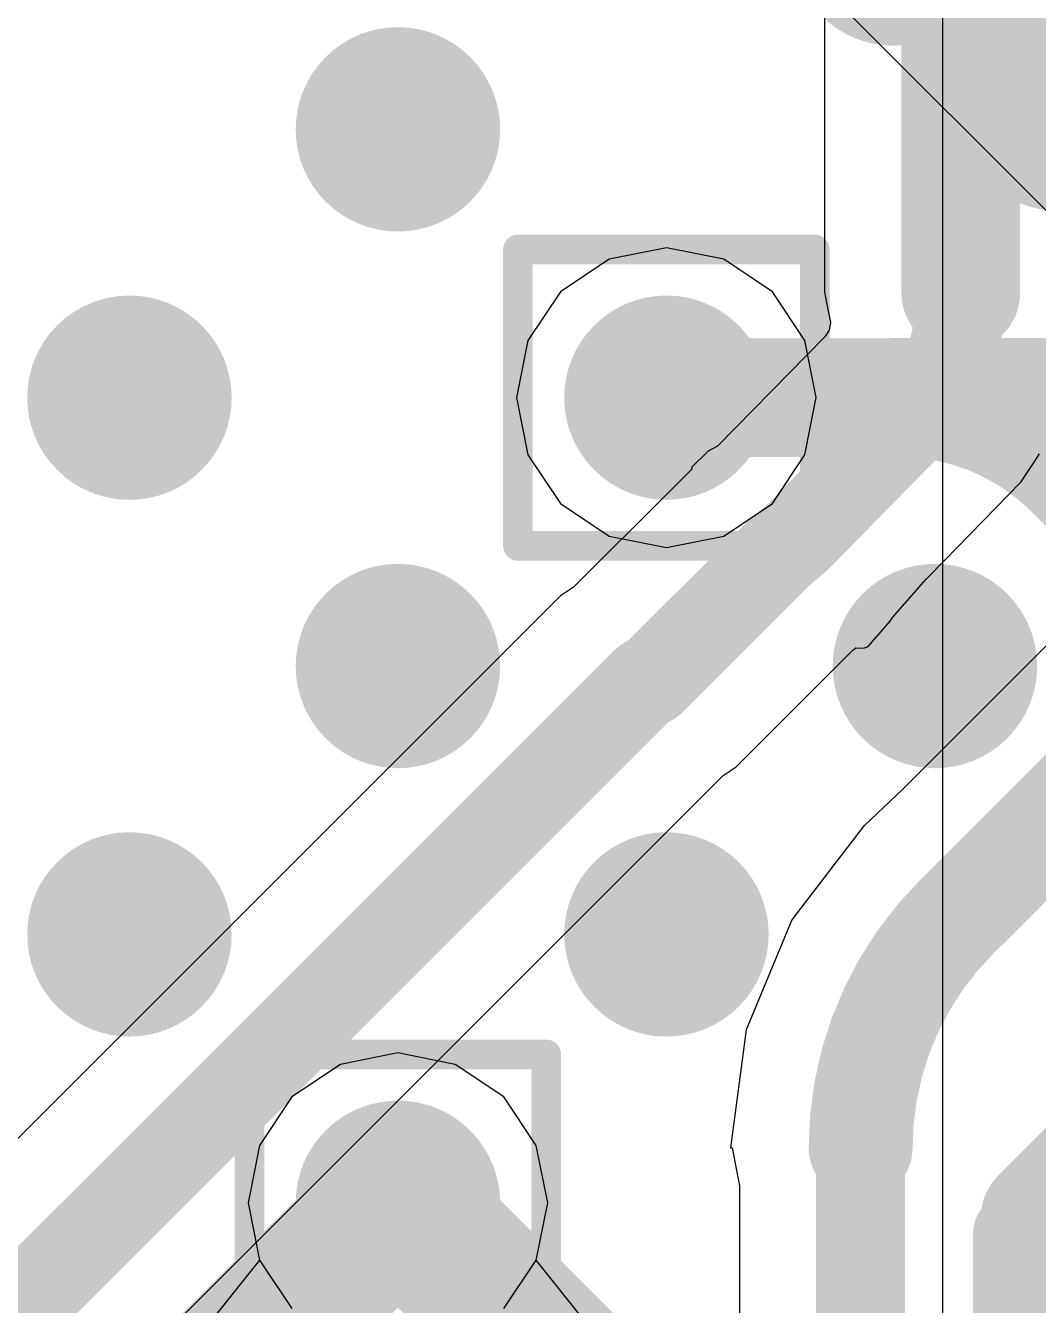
# Model space of a CAD drawing. Header units: inches. Extents: x -6 to 284, y -12 to 154.
# Drawn here: x 55.609 to 57.343, y 13.156 to 15.348 of the extents above; entities that cross this region are included whole.
import ezdxf

# ---------------------------------------------------------------- set-up
doc = ezdxf.new("R2010")
doc.units = ezdxf.units.IN
for name, color, linetype in [('Bottom Layer', 5, 'Continuous'), ('Bottom Overlay', 54, 'Continuous'), ('Bottom Paste', 16, 'Continuous'), ('Bottom Solder', 6, 'Continuous'), ('Drill Drawing', 1, 'Continuous'), ('GND-1', 16, 'Continuous'), ('GND-2', 90, 'Continuous'), ('GND-3', 216, 'Continuous'), ('GND-4', 54, 'Continuous'), ('PWR-1', 156, 'Continuous'), ('PWR-2', 130, 'Continuous'), ('Signal L1', 76, 'Continuous'), ('Signal L2', 6, 'Continuous'), ('Top Layer', 1, 'Continuous'), ('Top Paste', 8, 'Continuous'), ('Top Solder', 216, 'Continuous'), ('Via Holes', 16, 'Continuous')]:
    doc.layers.add(name, color=color, linetype=linetype)

# ---------------------------------------------------------------- blocks, each defined once
blk = doc.blocks.new('BGA_565_15_5_14_4__132')
at = {"layer": 'Top Layer'}
h = blk.add_hatch(color=1, dxfattribs=at)
edge = h.paths.add_edge_path()
edge.add_arc((-6.174999079999999, -2.27499926), 0.12499848, 0, 360)
h = blk.add_hatch(color=1, dxfattribs=at)
edge = h.paths.add_edge_path()
edge.add_arc((-5.52500038, -2.27499926), 0.12499848, 0, 360)
h = blk.add_hatch(color=1, dxfattribs=at)
edge = h.paths.add_edge_path()
edge.add_arc((-4.87499914, -2.27499926), 0.12499848, 0, 360)
h = blk.add_hatch(color=1, dxfattribs=at)
edge = h.paths.add_edge_path()
edge.add_arc((-7.00000124, -2.79999948), 0.12499848, 0, 360)
h = blk.add_hatch(color=1, dxfattribs=at)
edge = h.paths.add_edge_path()
edge.add_arc((-6.174999079999999, -2.9250005), 0.12499848, 0, 360)
h = blk.add_hatch(color=1, dxfattribs=at)
edge = h.paths.add_edge_path()
edge.add_arc((-5.52500038, -2.9250005), 0.12499848, 0, 360)
h = blk.add_hatch(color=1, dxfattribs=at)
edge = h.paths.add_edge_path()
edge.add_arc((-4.87499914, -2.9250005), 0.12499848, 0, 360)
h = blk.add_hatch(color=1, dxfattribs=at)
edge = h.paths.add_edge_path()
edge.add_arc((-6.174999079999999, -3.5749992), 0.12499848, 0, 360)
h = blk.add_hatch(color=1, dxfattribs=at)
edge = h.paths.add_edge_path()
edge.add_arc((-5.52500038, -3.5749992), 0.12499848, 0, 360)
at = {"layer": 'Top Paste'}
h = blk.add_hatch(color=8, dxfattribs=at)
edge = h.paths.add_edge_path()
edge.add_arc((-6.174999079999999, -2.27499926), 0.12499848, 0, 360)
h = blk.add_hatch(color=8, dxfattribs=at)
edge = h.paths.add_edge_path()
edge.add_arc((-5.52500038, -2.27499926), 0.12499848, 0, 360)
h = blk.add_hatch(color=8, dxfattribs=at)
edge = h.paths.add_edge_path()
edge.add_arc((-4.87499914, -2.27499926), 0.12499848, 0, 360)
h = blk.add_hatch(color=8, dxfattribs=at)
edge = h.paths.add_edge_path()
edge.add_arc((-7.00000124, -2.79999948), 0.12499848, 0, 360)
h = blk.add_hatch(color=8, dxfattribs=at)
edge = h.paths.add_edge_path()
edge.add_arc((-6.174999079999999, -2.9250005), 0.12499848, 0, 360)
h = blk.add_hatch(color=8, dxfattribs=at)
edge = h.paths.add_edge_path()
edge.add_arc((-5.52500038, -2.9250005), 0.12499848, 0, 360)
h = blk.add_hatch(color=8, dxfattribs=at)
edge = h.paths.add_edge_path()
edge.add_arc((-4.87499914, -2.9250005), 0.12499848, 0, 360)
h = blk.add_hatch(color=8, dxfattribs=at)
edge = h.paths.add_edge_path()
edge.add_arc((-6.174999079999999, -3.5749992), 0.12499848, 0, 360)
h = blk.add_hatch(color=8, dxfattribs=at)
edge = h.paths.add_edge_path()
edge.add_arc((-5.52500038, -3.5749992), 0.12499848, 0, 360)
at = {"layer": 'Top Solder'}
h = blk.add_hatch(color=216, dxfattribs=at)
edge = h.paths.add_edge_path()
edge.add_arc((-6.174999079999999, -2.27499926), 0.17499838, 0, 360)
h = blk.add_hatch(color=216, dxfattribs=at)
edge = h.paths.add_edge_path()
edge.add_arc((-5.52500038, -2.27499926), 0.17499838, 0, 360)
h = blk.add_hatch(color=216, dxfattribs=at)
edge = h.paths.add_edge_path()
edge.add_arc((-4.87499914, -2.27499926), 0.17499838, 0, 360)
h = blk.add_hatch(color=216, dxfattribs=at)
edge = h.paths.add_edge_path()
edge.add_arc((-7.00000124, -2.79999948), 0.17499838, 0, 360)
h = blk.add_hatch(color=216, dxfattribs=at)
edge = h.paths.add_edge_path()
edge.add_arc((-6.174999079999999, -2.9250005), 0.17499838, 0, 360)
h = blk.add_hatch(color=216, dxfattribs=at)
edge = h.paths.add_edge_path()
edge.add_arc((-5.52500038, -2.9250005), 0.17499838, 0, 360)
h = blk.add_hatch(color=216, dxfattribs=at)
edge = h.paths.add_edge_path()
edge.add_arc((-4.87499914, -2.9250005), 0.17499838, 0, 360)
h = blk.add_hatch(color=216, dxfattribs=at)
edge = h.paths.add_edge_path()
edge.add_arc((-7.00000124, -3.20000122), 0.17499838, 0, 360)
h = blk.add_hatch(color=216, dxfattribs=at)
edge = h.paths.add_edge_path()
edge.add_arc((-6.174999079999999, -3.5749992), 0.17499838, 0, 360)
h = blk.add_hatch(color=216, dxfattribs=at)
edge = h.paths.add_edge_path()
edge.add_arc((-5.52500038, -3.5749992), 0.17499838, 0, 360)
blk = doc.blocks.new('CAP_0201_B_361')
at = {"layer": 'Bottom Layer'}
for points in [[(-0.44999656, 0.1499997), (-0.14999716, 0.1499997), (-0.14999716, -0.1499997), (-0.44999656, -0.1499997)], [(0.14999716, 0.1499997), (0.44999656, 0.1499997), (0.44999656, -0.1499997), (0.14999716, -0.1499997)]]:
    blk.add_hatch(color=5, dxfattribs=at).paths.add_polyline_path(points)
at = {"layer": 'Bottom Paste'}
for points in [[(-0.44999656, 0.1499997), (-0.14999716, 0.1499997), (-0.14999716, -0.1499997), (-0.44999656, -0.1499997)], [(0.14999716, 0.1499997), (0.44999656, 0.1499997), (0.44999656, -0.1499997), (0.14999716, -0.1499997)]]:
    blk.add_hatch(color=16, dxfattribs=at).paths.add_polyline_path(points)
at = {"layer": 'Bottom Solder'}
for points in [[(-0.50499772, 0.20500086), (-0.094996, 0.20500086), (-0.094996, -0.20500086), (-0.50499772, -0.20500086)], [(0.094996, 0.20500086), (0.50499772, 0.20500086), (0.50499772, -0.20500086), (0.094996, -0.20500086)]]:
    blk.add_hatch(color=6, dxfattribs=at).paths.add_polyline_path(points)
at = {"layer": 'Bottom Overlay'}
for points in [[(-0.5334, 0.2286, 0.127, 0.127, 0), (-0.2032, 0.2286, 0.127, 0.127, 0)], [(-0.5334, -0.2286, 0.127, 0.127, 0), (-0.5334, 0.2286, 0.127, 0.127, 0)], [(0.2032, 0.2286, 0.127, 0.127, 0), (0.5334, 0.2286, 0.127, 0.127, 0)], [(0.5334, -0.2286, 0.127, 0.127, 0), (0.5334, 0.2286, 0.127, 0.127, 0)], [(-0.5334, -0.2286, 0.127, 0.127, 0), (-0.2032, -0.2286, 0.127, 0.127, 0)], [(0.2032, -0.2286, 0.127, 0.127, 0), (0.5334, -0.2286, 0.127, 0.127, 0)]]:
    blk.add_lwpolyline(points, format="xyseb", dxfattribs=at)
for points in [[(-0.5651499999999999, 0.2286, 0.0635, 0.0635, 1), (-0.5016499999999999, 0.2286, 0.0635, 0.0635, 1)], [(-0.5651499999999999, 0.2286, 0.0635, 0.0635, 1), (-0.5016499999999999, 0.2286, 0.0635, 0.0635, 1)], [(-0.23495, 0.2286, 0.0635, 0.0635, 1), (-0.17145, 0.2286, 0.0635, 0.0635, 1)], [(0.17145, 0.2286, 0.0635, 0.0635, 1), (0.23495, 0.2286, 0.0635, 0.0635, 1)], [(0.5016499999999999, 0.2286, 0.0635, 0.0635, 1), (0.5651499999999999, 0.2286, 0.0635, 0.0635, 1)], [(0.5016499999999999, 0.2286, 0.0635, 0.0635, 1), (0.5651499999999999, 0.2286, 0.0635, 0.0635, 1)], [(-0.5651499999999999, -0.2286, 0.0635, 0.0635, 1), (-0.5016499999999999, -0.2286, 0.0635, 0.0635, 1)], [(-0.5651499999999999, -0.2286, 0.0635, 0.0635, 1), (-0.5016499999999999, -0.2286, 0.0635, 0.0635, 1)], [(-0.23495, -0.2286, 0.0635, 0.0635, 1), (-0.17145, -0.2286, 0.0635, 0.0635, 1)], [(0.17145, -0.2286, 0.0635, 0.0635, 1), (0.23495, -0.2286, 0.0635, 0.0635, 1)], [(0.5016499999999999, -0.2286, 0.0635, 0.0635, 1), (0.5651499999999999, -0.2286, 0.0635, 0.0635, 1)], [(0.5016499999999999, -0.2286, 0.0635, 0.0635, 1), (0.5651499999999999, -0.2286, 0.0635, 0.0635, 1)]]:
    blk.add_lwpolyline(points, format="xyseb", close=True, dxfattribs=at)

msp = doc.modelspace()

# ---------------------------------------------------------------- hatches: boundary and pattern name
at = {"layer": 'Bottom Layer'}
h = msp.add_hatch(color=5, dxfattribs=at)
edge = h.paths.add_edge_path()
edge.add_arc((56.70591401999999, 14.710664), 0.1499997, 0, 360)
h = msp.add_hatch(color=5, dxfattribs=at)
edge = h.paths.add_edge_path()
edge.add_arc((56.2462934, 13.33180214), 0.1499997, 0, 360)
at = {"layer": 'GND-1'}
h = msp.add_hatch(color=16, dxfattribs=at)
edge = h.paths.add_edge_path()
edge.add_arc((56.70591401999999, 14.710664), 0.1499997, 0, 360)
h = msp.add_hatch(color=16, dxfattribs=at)
edge = h.paths.add_edge_path()
edge.add_arc((56.2462934, 13.33180214), 0.1499997, 0, 360)
at = {"layer": 'GND-2'}
h = msp.add_hatch(color=90, dxfattribs=at)
edge = h.paths.add_edge_path()
edge.add_arc((56.70591401999999, 14.710664), 0.1499997, 0, 360)
h = msp.add_hatch(color=90, dxfattribs=at)
edge = h.paths.add_edge_path()
edge.add_arc((56.2462934, 13.33180214), 0.1499997, 0, 360)
at = {"layer": 'GND-3'}
h = msp.add_hatch(color=216, dxfattribs=at)
edge = h.paths.add_edge_path()
edge.add_arc((56.70591401999999, 14.710664), 0.1499997, 0, 360)
h = msp.add_hatch(color=216, dxfattribs=at)
edge = h.paths.add_edge_path()
edge.add_arc((56.2462934, 13.33180214), 0.1499997, 0, 360)
at = {"layer": 'GND-4'}
h = msp.add_hatch(color=54, dxfattribs=at)
edge = h.paths.add_edge_path()
edge.add_arc((56.70591401999999, 14.710664), 0.1499997, 0, 360)
h = msp.add_hatch(color=54, dxfattribs=at)
edge = h.paths.add_edge_path()
edge.add_arc((56.2462934, 13.33180214), 0.1499997, 0, 360)
at = {"layer": 'PWR-1'}
h = msp.add_hatch(color=156, dxfattribs=at)
edge = h.paths.add_edge_path()
edge.add_arc((56.70591401999999, 14.710664), 0.1499997, 0, 360)
h = msp.add_hatch(color=156, dxfattribs=at)
edge = h.paths.add_edge_path()
edge.add_arc((56.2462934, 13.33180214), 0.1499997, 0, 360)
at = {"layer": 'PWR-2'}
h = msp.add_hatch(color=130, dxfattribs=at)
edge = h.paths.add_edge_path()
edge.add_arc((56.70591401999999, 14.710664), 0.1499997, 0, 360)
h = msp.add_hatch(color=130, dxfattribs=at)
edge = h.paths.add_edge_path()
edge.add_arc((56.2462934, 13.33180214), 0.1499997, 0, 360)
at = {"layer": 'Signal L1'}
h = msp.add_hatch(color=76, dxfattribs=at)
edge = h.paths.add_edge_path()
edge.add_arc((56.70591401999999, 14.710664), 0.1499997, 0, 360)
h = msp.add_hatch(color=76, dxfattribs=at)
edge = h.paths.add_edge_path()
edge.add_arc((56.2462934, 13.33180214), 0.1499997, 0, 360)
at = {"layer": 'Signal L2'}
h = msp.add_hatch(color=6, dxfattribs=at)
edge = h.paths.add_edge_path()
edge.add_arc((56.70591401999999, 14.710664), 0.1499997, 0, 360)
h = msp.add_hatch(color=6, dxfattribs=at)
edge = h.paths.add_edge_path()
edge.add_arc((56.2462934, 13.33180214), 0.1499997, 0, 360)
at = {"layer": 'Top Layer'}
h = msp.add_hatch(color=1, dxfattribs=at)
edge = h.paths.add_edge_path()
edge.add_arc((56.70591401999999, 14.710664), 0.1499997, 0, 360)
msp.add_hatch(color=1, dxfattribs=at).paths.add_polyline_path([(57.08886982, 14.63471038), (57.48722309999999, 14.63471038), (57.48722309999999, 14.81267294), (57.08886982, 14.81267294)])
h = msp.add_hatch(color=1, dxfattribs=at)
edge = h.paths.add_edge_path()
edge.add_arc((56.2462934, 13.33180214), 0.1499997, 0, 360)
at = {"layer": 'Via Holes'}
h = msp.add_hatch(color=7, dxfattribs=at)
edge = h.paths.add_edge_path()
edge.add_arc((56.70591401999999, 14.710664), 0.07499858, 0, 360)
h = msp.add_hatch(color=7, dxfattribs=at)
edge = h.paths.add_edge_path()
edge.add_arc((56.2462934, 13.33180214), 0.07499858, 0, 360)

# ---------------------------------------------------------------- linework, layer by layer
at = {"layer": 'Bottom Layer'}
for p, q in [((56.97675675999999, 16.47987814), (56.97675675999999, 14.8905087)), ((56.97675675999999, 14.8905087), (56.98696248, 14.83920324)), ((56.9843539, 14.82608922), (56.9770133, 14.81510372)), ((56.98696248, 14.83920324), (56.9843539, 14.82608922)), ((56.9770133, 14.81510372), (56.8857003, 14.72185778)), ((56.88569268, 14.7218527), (56.79296744, 14.6271742)), ((56.8857003, 14.72185778), (56.88569268, 14.7218527)), ((56.7922537, 14.62673224), (56.77754964, 14.619224)), ((56.79227148, 14.62674748), (56.7922537, 14.62673224)), ((56.79264739999999, 14.62678304), (56.79227148, 14.62674748)), ((56.7929141, 14.62710308), (56.79264739999999, 14.62678304)), ((56.79296744, 14.6271742), (56.7929141, 14.62710308)), ((56.77754964, 14.619224), (56.74871048, 14.59115192)), ((57.31273779999999, 14.56570366), (57.33428716, 14.59869572)), ((57.33428716, 14.59869572), (57.3447037, 14.61428624)), ((56.74938104, 14.58833252), (56.71567523999999, 14.5546191)), ((56.74871048, 14.59115192), (56.74871302, 14.59114938)), ((56.74871302, 14.59114938), (56.74938104, 14.58833252)), ((56.71567523999999, 14.5546191), (56.54712592, 14.38607232)), ((57.18173984, 14.43193964), (57.31273779999999, 14.56570366)), ((57.57758867999999, 14.50743352), (57.10924823999999, 14.03909054)), ((57.15044195999999, 14.39997882), (57.18173475999999, 14.43193202)), ((57.18173475999999, 14.43193202), (57.18173984, 14.43193964)), ((56.54712592, 14.38607232), (56.52485265999999, 14.37119046)), ((57.09310653999999, 14.33436046), (57.15044195999999, 14.39997882)), ((56.52484758, 14.37118284), (55.07382432, 12.92016212)), ((56.52485265999999, 14.37119046), (56.52484758, 14.37118284)), ((57.05107715999999, 14.28460694), (57.08871742, 14.32780218)), ((57.08871742, 14.32780218), (57.08874789999999, 14.32783012)), ((57.08874789999999, 14.32783012), (57.09310653999999, 14.33436046)), ((56.82524322, 14.0781913), (57.02565938, 14.27861)), ((57.02565938, 14.27861), (57.02713257999999, 14.27997398)), ((57.02713257999999, 14.27997398), (57.0300358, 14.2823692)), ((57.0300358, 14.2823692), (57.04394992, 14.28157164)), ((57.04394992, 14.28157164), (57.04395246, 14.28157418)), ((57.04395246, 14.28157418), (57.05097301999999, 14.28448248)), ((57.05097301999999, 14.28448248), (57.05107715999999, 14.28460694)), ((56.80296234, 14.06330436), (56.82524322, 14.0781913)), ((55.42750408, 12.68784356), (56.80296234, 14.06330436)), ((57.10924823999999, 14.03909054), (57.04539009999999, 13.97850138)), ((57.04451634, 13.97783082), (56.99337598, 13.91117868)), ((57.04539009999999, 13.97850138), (57.04451634, 13.97783082)), ((56.99337598, 13.91117868), (56.9204475, 13.8161395)), ((56.9204475, 13.8161395), (56.84245426, 13.62784422)), ((56.84245426, 13.62784422), (56.81585284, 13.42578214)), ((56.81585284, 13.42578214), (56.81830394, 13.42578214)), ((56.81830394, 13.42578214), (56.8312554, 13.36067178)), ((56.8312554, 13.36067178), (56.8312554, 12.64535698))]:
    msp.add_line(p, q, dxfattribs=at)
for points in [[(57.20983477999999, 14.8905087, 0.2032, 0.2032, 0), (57.20983477999999, 16.47987814, 0.2032, 0.2032, 0)], [(57.20983477999999, 14.8905087, 0.1524, 0.1524, -0.1235210234260611), (57.16471676, 14.710664, 0.1524, 0.1524, 0)], [(57.03371371999999, 14.57689236, 0.1524, 0.1524, 0), (57.16471676, 14.710664, 0.1524, 0.1524, 0)], [(56.94099101999999, 14.48221132, 0.1524, 0.1524, 0), (57.03371371999999, 14.57689236, 0.1524, 0.1524, 0)], [(56.93726229999999, 14.47843434, 0.1524, 0.1524, -0.02974228359982349), (56.90807262, 14.45262286, 0.1524, 0.1524, 0)], [(56.93814368, 14.47931572, 0.1524, 0.1524, -0.0009526772542984682), (56.93726229999999, 14.47843434, 0.1524, 0.1524, 0)], [(56.94099101999999, 14.48221132, 0.1524, 0.1524, -0.003096187568263478), (56.93814368, 14.47931572, 0.1524, 0.1524, 0)], [(56.67874363999999, 14.22469088, 0.1524, 0.1524, 0), (56.8958857, 14.44183294, 0.1524, 0.1524, 0)], [(56.8958857, 14.44183294, 0.1524, 0.1524, -0.02671731523194315), (56.90807262, 14.45262286, 0.1524, 0.1524, 0)], [(57.20245608, 13.8209909, 0.1778, 0.1778, 0), (57.73324242, 14.35177724, 0.1778, 0.1778, 0)], [(55.2203239, 12.77366254, 0.1524, 0.1524, 0), (56.67135224, 14.22469088, 0.1524, 0.1524, 0)], [(56.67135224, 14.22469088, 0.1524, 0.1524, 0), (56.67874363999999, 14.22469088, 0.1524, 0.1524, 0)], [(57.03843304, 13.42578214, 0.1778, 0.1778, -0.1992745200827453), (57.20245608, 13.8209909, 0.1778, 0.1778, 0)], [(57.34577558, 13.30653422, 0.2032, 0.2032, 0), (57.80084452, 13.76160316, 0.2032, 0.2032, 0)], [(57.03843557999999, 12.64535698, 0.1524, 0.1524, 0), (57.03843557999999, 13.42578214, 0.1524, 0.1524, 0)], [(57.34577558, 13.30360814, 0.2032, 0.2032, 0), (57.34577558, 13.30653422, 0.2032, 0.2032, 0)], [(57.32037558, 13.27820814, 0.1524, 0.1524, 0), (57.34577558, 13.30360814, 0.1524, 0.1524, 0)], [(57.3031239, 12.57545364, 0.14478, 0.14478, 0), (57.3031239, 13.27820814, 0.14478, 0.14478, 0)]]:
    msp.add_lwpolyline(points, format="xyseb", dxfattribs=at)
for points in [[(57.15903478, 14.8905087, 0.1016, 0.1016, 1), (57.26063478, 14.8905087, 0.1016, 0.1016, 1)], [(57.17173477999999, 14.8905087, 0.0762, 0.0762, 1), (57.24793477999999, 14.8905087, 0.0762, 0.0762, 1)], [(57.12661675999999, 14.710664, 0.0762, 0.0762, 1), (57.20281676, 14.710664, 0.0762, 0.0762, 1)], [(57.12661675999999, 14.710664, 0.0762, 0.0762, 1), (57.20281676, 14.710664, 0.0762, 0.0762, 1)], [(56.99561371999999, 14.57689236, 0.0762, 0.0762, 1), (57.07181371999999, 14.57689236, 0.0762, 0.0762, 1)], [(56.99561371999999, 14.57689236, 0.0762, 0.0762, 1), (57.07181371999999, 14.57689236, 0.0762, 0.0762, 1)], [(56.89916229999999, 14.47843434, 0.0762, 0.0762, 1), (56.97536229999999, 14.47843434, 0.0762, 0.0762, 1)], [(56.89916229999999, 14.47843434, 0.0762, 0.0762, 1), (56.97536229999999, 14.47843434, 0.0762, 0.0762, 1)], [(56.90004368, 14.47931572, 0.0762, 0.0762, 1), (56.97624368, 14.47931572, 0.0762, 0.0762, 1)], [(56.90004368, 14.47931572, 0.0762, 0.0762, 1), (56.97624368, 14.47931572, 0.0762, 0.0762, 1)], [(56.90289101999999, 14.48221132, 0.0762, 0.0762, 1), (56.97909102, 14.48221132, 0.0762, 0.0762, 1)], [(56.90289101999999, 14.48221132, 0.0762, 0.0762, 1), (56.97909102, 14.48221132, 0.0762, 0.0762, 1)], [(56.85778569999999, 14.44183294, 0.0762, 0.0762, 1), (56.9339857, 14.44183294, 0.0762, 0.0762, 1)], [(56.85778569999999, 14.44183294, 0.0762, 0.0762, 1), (56.9339857, 14.44183294, 0.0762, 0.0762, 1)], [(56.86997261999999, 14.45262286, 0.0762, 0.0762, 1), (56.94617262, 14.45262286, 0.0762, 0.0762, 1)], [(56.86997261999999, 14.45262286, 0.0762, 0.0762, 1), (56.94617262, 14.45262286, 0.0762, 0.0762, 1)], [(56.63325224, 14.22469088, 0.0762, 0.0762, 1), (56.70945224, 14.22469088, 0.0762, 0.0762, 1)], [(56.63325224, 14.22469088, 0.0762, 0.0762, 1), (56.70945224, 14.22469088, 0.0762, 0.0762, 1)], [(56.64064363999999, 14.22469088, 0.0762, 0.0762, 1), (56.71684364, 14.22469088, 0.0762, 0.0762, 1)], [(56.64064363999999, 14.22469088, 0.0762, 0.0762, 1), (56.71684364, 14.22469088, 0.0762, 0.0762, 1)], [(57.15800608, 13.8209909, 0.08889999999999999, 0.08889999999999999, 1), (57.24690608, 13.8209909, 0.08889999999999999, 0.08889999999999999, 1)], [(57.15800608, 13.8209909, 0.08889999999999999, 0.08889999999999999, 1), (57.24690608, 13.8209909, 0.08889999999999999, 0.08889999999999999, 1)], [(56.99398304, 13.42578214, 0.08889999999999999, 0.08889999999999999, 1), (57.08288304, 13.42578214, 0.08889999999999999, 0.08889999999999999, 1)], [(57.00033557999999, 13.42578214, 0.0762, 0.0762, 1), (57.07653558, 13.42578214, 0.0762, 0.0762, 1)], [(57.29497557999999, 13.30653422, 0.1016, 0.1016, 1), (57.39657558, 13.30653422, 0.1016, 0.1016, 1)], [(57.29497557999999, 13.30653422, 0.1016, 0.1016, 1), (57.39657558, 13.30653422, 0.1016, 0.1016, 1)], [(57.29497557999999, 13.30360814, 0.1016, 0.1016, 1), (57.39657558, 13.30360814, 0.1016, 0.1016, 1)], [(57.30767557999999, 13.30360814, 0.0762, 0.0762, 1), (57.38387558, 13.30360814, 0.0762, 0.0762, 1)], [(57.2669289, 13.27820814, 0.07239, 0.07239, 1), (57.33931889999999, 13.27820814, 0.07239, 0.07239, 1)], [(57.28227558, 13.27820814, 0.0762, 0.0762, 1), (57.35847557999999, 13.27820814, 0.0762, 0.0762, 1)]]:
    msp.add_lwpolyline(points, format="xyseb", close=True, dxfattribs=at)
at = {"layer": 'Drill Drawing'}
for points in [[(56.45191402, 14.964664, 0.0508, 0.0508, 0), (56.95991402, 14.964664, 0.0508, 0.0508, 0)], [(56.45191402, 14.456664, 0.0508, 0.0508, 0), (56.45191402, 14.964664, 0.0508, 0.0508, 0)], [(56.95991402, 14.456664, 0.0508, 0.0508, 0), (56.95991402, 14.964664, 0.0508, 0.0508, 0)], [(56.45191402, 14.456664, 0.0508, 0.0508, 0), (56.95991402, 14.456664, 0.0508, 0.0508, 0)], [(55.99229339999999, 13.58580214, 0.0508, 0.0508, 0), (56.5002934, 13.58580214, 0.0508, 0.0508, 0)], [(55.99229339999999, 13.07780214, 0.0508, 0.0508, 0), (55.99229339999999, 13.58580214, 0.0508, 0.0508, 0)], [(56.5002934, 13.07780214, 0.0508, 0.0508, 0), (56.5002934, 13.58580214, 0.0508, 0.0508, 0)]]:
    msp.add_lwpolyline(points, format="xyseb", dxfattribs=at)
for points in [[(56.43921401999999, 14.964664, 0.0254, 0.0254, 1), (56.46461401999999, 14.964664, 0.0254, 0.0254, 1)], [(56.43921401999999, 14.964664, 0.0254, 0.0254, 1), (56.46461401999999, 14.964664, 0.0254, 0.0254, 1)], [(56.94721402, 14.964664, 0.0254, 0.0254, 1), (56.97261401999999, 14.964664, 0.0254, 0.0254, 1)], [(56.94721402, 14.964664, 0.0254, 0.0254, 1), (56.97261401999999, 14.964664, 0.0254, 0.0254, 1)], [(56.43921401999999, 14.456664, 0.0254, 0.0254, 1), (56.46461401999999, 14.456664, 0.0254, 0.0254, 1)], [(56.43921401999999, 14.456664, 0.0254, 0.0254, 1), (56.46461401999999, 14.456664, 0.0254, 0.0254, 1)], [(56.94721402, 14.456664, 0.0254, 0.0254, 1), (56.97261401999999, 14.456664, 0.0254, 0.0254, 1)], [(56.94721402, 14.456664, 0.0254, 0.0254, 1), (56.97261401999999, 14.456664, 0.0254, 0.0254, 1)], [(55.97959339999999, 13.58580214, 0.0254, 0.0254, 1), (56.0049934, 13.58580214, 0.0254, 0.0254, 1)], [(55.97959339999999, 13.58580214, 0.0254, 0.0254, 1), (56.0049934, 13.58580214, 0.0254, 0.0254, 1)], [(56.48759339999999, 13.58580214, 0.0254, 0.0254, 1), (56.5129934, 13.58580214, 0.0254, 0.0254, 1)], [(56.48759339999999, 13.58580214, 0.0254, 0.0254, 1), (56.5129934, 13.58580214, 0.0254, 0.0254, 1)]]:
    msp.add_lwpolyline(points, format="xyseb", close=True, dxfattribs=at)
at = {"layer": 'PWR-1'}
for p, q in [((57.17872486, 18.15854382), (57.17872486, 13.08652958)), ((56.70591401999999, 14.96719384), (56.60774556, 14.94766632)), ((56.80408247999999, 14.94766632), (56.70591401999999, 14.96719384)), ((56.60774556, 14.94766632), (56.52451992, 14.8920581)), ((56.88730811999999, 14.8920581), (56.80408247999999, 14.94766632)), ((56.52451992, 14.8920581), (56.4689117, 14.80883246)), ((56.94291634, 14.80883246), (56.88730811999999, 14.8920581)), ((56.4689117, 14.80883246), (56.44938418, 14.710664)), ((56.96244386, 14.710664), (56.94291634, 14.80883246)), ((56.44938418, 14.710664), (56.4689117, 14.61249554)), ((56.94291634, 14.61249554), (56.96244386, 14.710664)), ((56.4689117, 14.61249554), (56.52451992, 14.5292699)), ((56.88730811999999, 14.5292699), (56.94291634, 14.61249554)), ((56.52451992, 14.5292699), (56.60774556, 14.47366168)), ((56.80408247999999, 14.47366168), (56.88730811999999, 14.5292699)), ((56.60774556, 14.47366168), (56.70591401999999, 14.45413416)), ((56.70591401999999, 14.45413416), (56.80408247999999, 14.47366168)), ((56.14812494, 13.56880446), (56.06489929999999, 13.51319624)), ((56.2462934, 13.58833198), (56.14812494, 13.56880446)), ((56.34446186, 13.56880446), (56.2462934, 13.58833198)), ((56.4276875, 13.51319624), (56.34446186, 13.56880446)), ((56.06489929999999, 13.51319624), (56.00929108, 13.4299706)), ((56.48329572, 13.4299706), (56.4276875, 13.51319624)), ((56.00929108, 13.4299706), (55.98976355999999, 13.33180214)), ((56.50282324, 13.33180214), (56.48329572, 13.4299706)), ((55.98976355999999, 13.33180214), (56.00929108, 13.23363622)), ((56.48329572, 13.23363622), (56.50282324, 13.33180214)), ((56.00929108, 13.23363622), (55.93012689999999, 13.13428666)), ((56.5624599, 13.13428666), (56.48329572, 13.23363622))]:
    msp.add_line(p, q, dxfattribs=at)
at = {"layer": 'PWR-2'}
for p, q in [((56.70591401999999, 14.96719384), (56.60774556, 14.94766632)), ((56.80408247999999, 14.94766632), (56.70591401999999, 14.96719384)), ((56.60774556, 14.94766632), (56.52451992, 14.8920581)), ((56.88730811999999, 14.8920581), (56.80408247999999, 14.94766632)), ((56.52451992, 14.8920581), (56.4689117, 14.80883246)), ((56.94291634, 14.80883246), (56.88730811999999, 14.8920581)), ((56.4689117, 14.80883246), (56.44938418, 14.710664)), ((56.96244386, 14.710664), (56.94291634, 14.80883246)), ((56.44938418, 14.710664), (56.4689117, 14.61249554)), ((56.94291634, 14.61249554), (56.96244386, 14.710664)), ((56.4689117, 14.61249554), (56.52451992, 14.5292699)), ((56.88730811999999, 14.5292699), (56.94291634, 14.61249554)), ((56.52451992, 14.5292699), (56.60774556, 14.47366168)), ((56.80408247999999, 14.47366168), (56.88730811999999, 14.5292699)), ((56.60774556, 14.47366168), (56.70591401999999, 14.45413416)), ((56.70591401999999, 14.45413416), (56.80408247999999, 14.47366168)), ((56.14812494, 13.56880446), (56.06489929999999, 13.51319624)), ((56.2462934, 13.58833198), (56.14812494, 13.56880446)), ((56.34446186, 13.56880446), (56.2462934, 13.58833198)), ((56.4276875, 13.51319624), (56.34446186, 13.56880446)), ((56.06489929999999, 13.51319624), (56.00929108, 13.4299706)), ((56.48329572, 13.4299706), (56.4276875, 13.51319624)), ((56.00929108, 13.4299706), (55.98976355999999, 13.33180214)), ((56.50282324, 13.33180214), (56.48329572, 13.4299706)), ((55.98976355999999, 13.33180214), (56.00929108, 13.23363368)), ((56.48329572, 13.23363368), (56.50282324, 13.33180214)), ((56.00929108, 13.23363368), (56.06489929999999, 13.15040804)), ((56.4276875, 13.15040804), (56.48329572, 13.23363368))]:
    msp.add_line(p, q, dxfattribs=at)
at = {"layer": 'Signal L2'}
for p, q in [((56.06681446, 16.3201731), (58.67031445999999, 13.7166731)), ((56.70591401999999, 14.96719384), (56.60774556, 14.94766632)), ((56.80408247999999, 14.94766632), (56.70591401999999, 14.96719384)), ((56.60774556, 14.94766632), (56.52451992, 14.8920581)), ((56.88730811999999, 14.8920581), (56.80408247999999, 14.94766632)), ((56.52451992, 14.8920581), (56.4689117, 14.80883246)), ((56.94291634, 14.80883246), (56.88730811999999, 14.8920581)), ((56.4689117, 14.80883246), (56.44938418, 14.710664)), ((56.96244386, 14.710664), (56.94291634, 14.80883246)), ((56.44938418, 14.710664), (56.4689117, 14.61249554)), ((56.94291634, 14.61249554), (56.96244386, 14.710664)), ((56.4689117, 14.61249554), (56.52451992, 14.5292699)), ((56.88730811999999, 14.5292699), (56.94291634, 14.61249554)), ((56.52451992, 14.5292699), (56.60774556, 14.47366168)), ((56.80408247999999, 14.47366168), (56.88730811999999, 14.5292699)), ((56.60774556, 14.47366168), (56.70591401999999, 14.45413416)), ((56.70591401999999, 14.45413416), (56.80408247999999, 14.47366168)), ((56.14812494, 13.56880446), (56.06489929999999, 13.51319624)), ((56.2462934, 13.58833198), (56.14812494, 13.56880446)), ((56.34446186, 13.56880446), (56.2462934, 13.58833198)), ((56.4276875, 13.51319624), (56.34446186, 13.56880446)), ((56.06489929999999, 13.51319624), (56.00929108, 13.4299706)), ((56.48329572, 13.4299706), (56.4276875, 13.51319624)), ((56.00929108, 13.4299706), (55.98976355999999, 13.33180214)), ((56.50282324, 13.33180214), (56.48329572, 13.4299706)), ((55.98976355999999, 13.33180214), (56.00929108, 13.23363368)), ((56.48329572, 13.23363368), (56.50282324, 13.33180214)), ((56.00929108, 13.23363368), (56.06489929999999, 13.15040804)), ((56.4276875, 13.15040804), (56.48329572, 13.23363368))]:
    msp.add_line(p, q, dxfattribs=at)
at = {"layer": 'Top Layer'}
for points in [[(56.70591401999999, 14.710664, 0.2032, 0.2032, 0), (57.10492007999999, 14.71066146, 0.2032, 0.2032, 0)], [(57.10492007999999, 14.710664, 0.2032, 0.2032, -0.1984586231368226), (57.40218898, 14.58783214, 0.2032, 0.2032, 0)], [(57.40218898, 14.58783214, 0.2032, 0.2032, 0), (57.45930087999999, 14.53072278, 0.2032, 0.2032, 0)], [(55.78656864, 12.87223486, 0.254, 0.254, 0), (56.24618925999999, 13.33185548, 0.254, 0.254, 0)], [(56.2462934, 13.33180214, 0.254, 0.254, 0), (56.70591148, 12.87218152, 0.254, 0.254, 0)]]:
    msp.add_lwpolyline(points, format="xyseb", dxfattribs=at)
for points in [[(56.65511402, 14.710664, 0.1016, 0.1016, 1), (56.75671402, 14.710664, 0.1016, 0.1016, 1)], [(57.05412008, 14.710664, 0.1016, 0.1016, 1), (57.15572007999999, 14.710664, 0.1016, 0.1016, 1)], [(57.05412008, 14.71066146, 0.1016, 0.1016, 1), (57.15572007999999, 14.71066146, 0.1016, 0.1016, 1)], [(57.35138898, 14.58783214, 0.1016, 0.1016, 1), (57.45298897999999, 14.58783214, 0.1016, 0.1016, 1)], [(57.35138898, 14.58783214, 0.1016, 0.1016, 1), (57.45298897999999, 14.58783214, 0.1016, 0.1016, 1)], [(56.18268926, 13.33185548, 0.127, 0.127, 1), (56.30968926, 13.33185548, 0.127, 0.127, 1)], [(56.18279339999999, 13.33180214, 0.127, 0.127, 1), (56.3097934, 13.33180214, 0.127, 0.127, 1)]]:
    msp.add_lwpolyline(points, format="xyseb", close=True, dxfattribs=at)

# ---------------------------------------------------------------- block references
for name, p, rotation in [('BGA_565_15_5_14_4__132', (54.40792014, 8.2759296), 225), ('CAP_0201_B_361', (55.00440612, 12.70110744), 315)]:
    msp.add_blockref(name, p, dxfattribs=dict(rotation=rotation))

doc.saveas('drawing.dxf')
